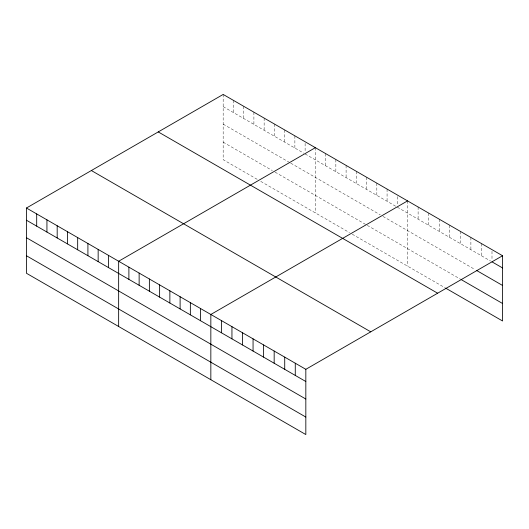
<?xml version="1.0" encoding="UTF-8"?>
<svg xmlns="http://www.w3.org/2000/svg" width="529" height="529" viewBox="0 0 529 529"><rect width="100%" height="100%" fill="white"/><g stroke="black" fill="none" stroke-linecap="round" stroke-linejoin="round"><path stroke-width="0.4" stroke-dasharray="2.65 1.98" d="M223.172 94.44L223.172 159.685L258 179.794M223.172 106.646L303.758 153.172M305.121 153.959L395.95 206.396M397.319 207.189L490.588 261.035M223.172 124.15L290.097 162.787M290.778 163.183L380.245 214.834M382.976 216.414L475.108 269.605M223.172 142.182L272.342 170.569M275.073 172.15L366.584 224.984M367.265 225.374L460.336 279.107M260.731 181.374L349.51 232.628M352.241 234.208L444.856 287.67M491.996 251.275L491.996 260.222M481.443 243.552L481.443 255.758M470.889 237.461L470.889 249.662M460.336 231.365L460.336 243.571M449.776 225.275L449.776 237.475M439.222 219.178L439.222 231.385M428.669 213.081L428.669 225.288M418.115 206.991L418.115 219.198M407.561 200.894L407.561 266.14M397.319 196.609L397.319 205.563M387.076 189.071L387.076 201.271M376.827 183.153L376.827 195.36M366.584 177.241L366.584 189.442M356.341 171.323L356.341 183.53M346.098 165.412L346.098 177.618M335.855 159.5L335.855 171.7M325.606 153.582L325.606 165.789M315.363 147.67L315.363 212.916M305.121 143.379L305.121 152.332M294.878 135.841L294.878 148.047M284.635 129.929L284.635 142.129M274.392 124.011L274.392 136.218M264.143 118.099L264.143 130.299M253.9 112.181L253.9 124.388M243.657 106.269L243.657 118.47M233.415 100.351L233.415 112.558"/><path stroke-width="0.79" d="M26.45 208.016L305.828 369.315L305.828 434.56L26.45 273.262L26.45 208.016L223.172 94.44L502.55 255.738L502.55 320.984L445.557 288.08M315.363 147.67L118.648 261.247L118.648 326.492M407.561 200.894L210.84 314.471L210.84 379.716M305.828 369.315L502.55 255.738M491.996 261.848L502.55 267.945M476.517 270.418L502.55 285.448M461.037 279.51L502.55 303.481M158.25 131.919L437.635 293.218M91.365 170.536L370.75 331.835M26.45 220.223L305.828 381.515M26.45 237.726L305.828 399.025M26.45 255.758L305.828 417.057M295.275 363.218L295.275 375.425M284.721 357.128L284.721 369.328M274.167 351.031L274.167 363.238M263.614 344.941L263.614 357.141M253.06 338.844L253.06 351.051M242.507 332.754L242.507 344.954M231.947 326.658L231.947 338.864M221.393 320.567L221.393 332.767M200.597 308.559L200.597 320.759M190.354 302.641L190.354 314.848M180.111 296.729L180.111 308.936M169.862 290.818L169.862 303.018M159.619 284.9L159.619 297.106M149.376 278.988L149.376 291.188M139.134 273.07L139.134 285.276M128.891 267.158L128.891 279.365M108.399 255.328L108.399 267.535M98.156 249.417L98.156 261.617M87.913 243.499L87.913 255.705M77.67 237.587L77.67 249.794M67.428 231.676L67.428 243.876M57.185 225.757L57.185 237.964M46.936 219.846L46.936 232.046M36.693 213.928L36.693 226.134"/></g></svg>
